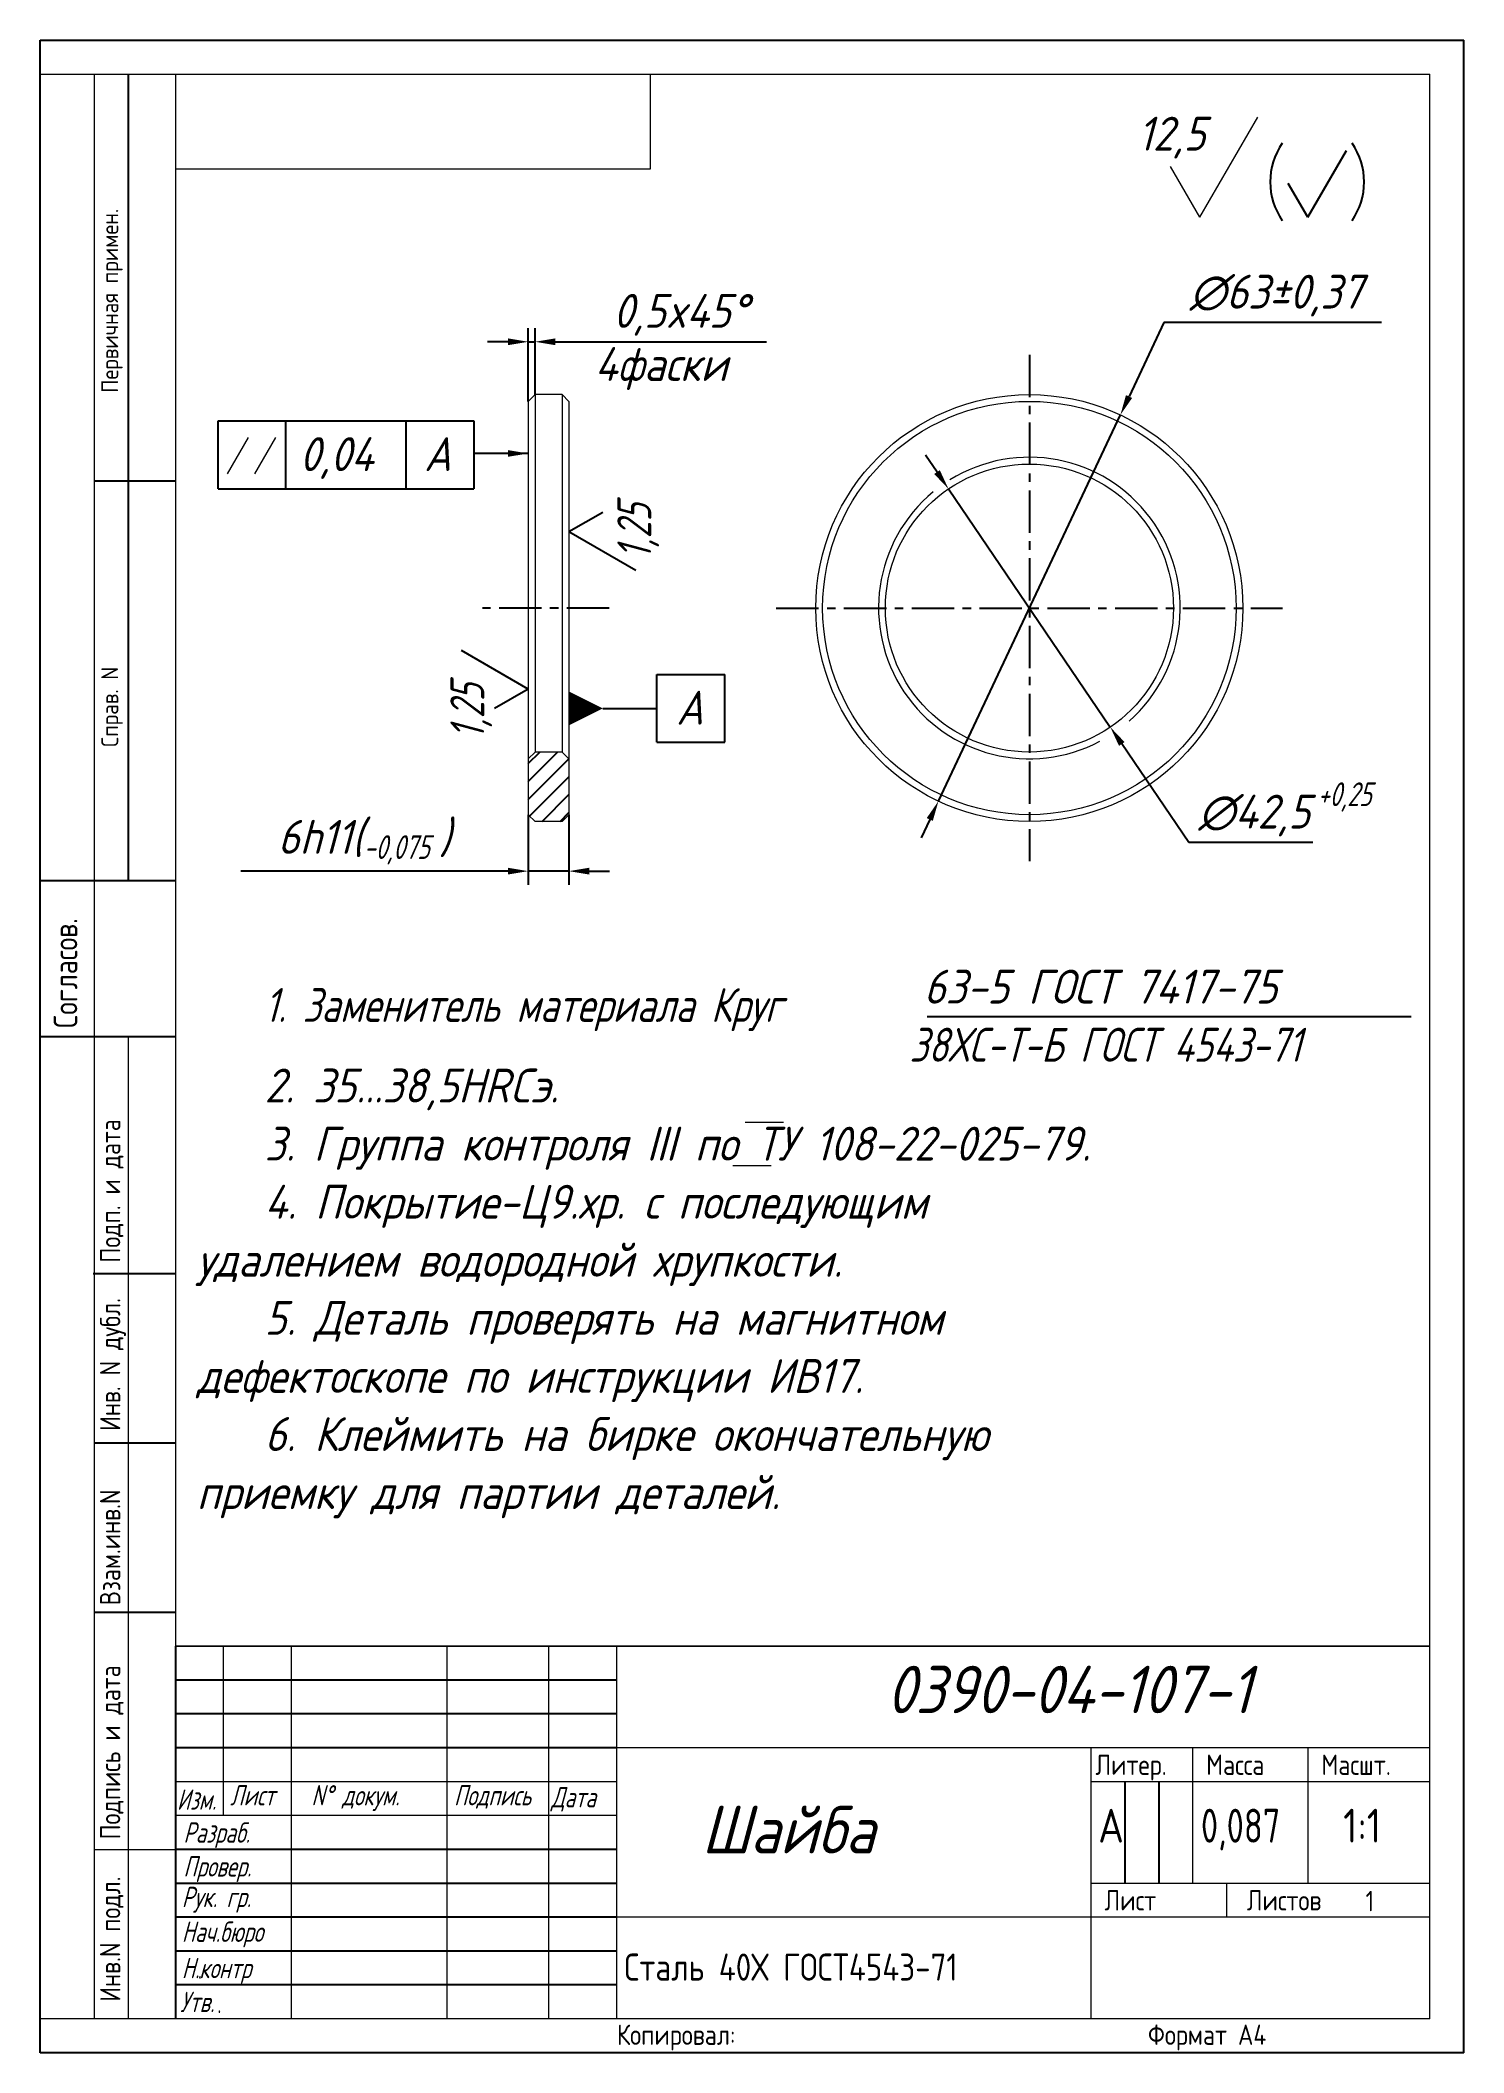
# Model space of a CAD drawing. Extents: x 2248 to 2458, y 0 to 297.
import ezdxf

# ---------------------------------------------------------------- set-up
doc = ezdxf.new("R2010")
doc.units = 0
doc.header["$MEASUREMENT"] = 0
doc.linetypes.add('CENTER', pattern=[2, 1.25, -0.25, 0.25, -0.25])
doc.layers.get('0').update_dxf_attribs({"linetype": 'CONTINUOUS'})
doc.layers.get('DEFPOINTS').update_dxf_attribs({"linetype": 'CONTINUOUS'})
doc.layers.add('TOST', color=110, linetype='CONTINUOUS', lineweight=20)
doc.styles.get("Standard").update_dxf_attribs({"font": 'simplex.shx', "width": 0.85, "oblique": 15, "height": 5})
doc.dimstyles.get("Standard").update_dxf_attribs({"dimtxt": 5, "dimasz": 3, "dimexe": 2, "dimexo": 0, "dimgap": 1, "dimtad": 1, "dimdec": 0, "dimdsep": 46, "dimlunit": 6, "dimtxsty": 'STANDARD', "dimcen": 0.09, "dimclrt": 7, "dimadec": 0, "dimazin": 0, "dimtfac": 1, "dimtdec": 0, "dimtmove": 0, "dimatfit": 3, "dimfxl": 1, "dimtolj": 1, "dimtzin": 0, "dimarcsym": 0})

# ---------------------------------------------------------------- blocks, each defined once
blk = doc.blocks.new('*D76')
at = {"color": 0, "lineweight": -2, "transparency": 16777216}
for p, q in [((2316.55, 252.5), (2313.55, 252.5)), ((2319.55, 243.71), (2319.55, 254.5)), ((2319.55, 252.5), (2320.55, 252.5)), ((2320.55, 244.71), (2320.55, 254.5)), ((2323.55, 252.5), (2354.68, 252.5))]:
    blk.add_line(p, q, dxfattribs=at)
at = {"color": 0, "transparency": 16777216}
for points in [[(2316.55, 253), (2316.55, 252), (2319.55, 252.5)], [(2323.55, 253), (2323.55, 252), (2320.55, 252.5)]]:
    blk.add_solid(points, dxfattribs=at)
at = {"layer": 'DEFPOINTS', "color": 0, "transparency": 16777216}
for p in [(2320.55, 252.5), (2319.55, 243.71), (2320.55, 244.71)]:
    blk.add_point(p, dxfattribs=at)
at = {"color": 7, "transparency": 16777216, "insert": (2342.01, 256.48), "char_height": 5, "attachment_point": 5}
blk.add_mtext('\\A1;0,5x45%%d', dxfattribs=at)
blk = doc.blocks.new('*D77')
at = {"color": 0, "lineweight": -2, "transparency": 16777216}
for p, q in [((2319.55, 182.71), (2319.55, 172.38)), ((2325.55, 182.71), (2325.55, 172.38)), ((2316.55, 174.38), (2277.13, 174.38)), ((2325.55, 174.38), (2319.55, 174.38)), ((2328.55, 174.38), (2331.55, 174.38))]:
    blk.add_line(p, q, dxfattribs=at)
at = {"color": 0, "transparency": 16777216}
for points in [[(2316.55, 174.88), (2316.55, 173.88), (2319.55, 174.38)], [(2328.55, 174.88), (2328.55, 173.88), (2325.55, 174.38)]]:
    blk.add_solid(points, dxfattribs=at)
at = {"layer": 'DEFPOINTS', "color": 0, "transparency": 16777216}
for p in [(2319.55, 182.71), (2325.55, 182.71), (2325.55, 174.38)]:
    blk.add_point(p, dxfattribs=at)
at = {"color": 7, "transparency": 16777216, "insert": (2295.34, 179.19), "char_height": 5, "attachment_point": 5}
blk.add_mtext('\\A1;6h11(    )', dxfattribs=at)
blk = doc.blocks.new('*D78')
at = {"color": 0, "lineweight": -2, "transparency": 16777216}
for p, q in [((2413.33, 255.33), (2408.19, 244.42)), ((2445.42, 255.33), (2413.33, 255.33)), ((2380.06, 184.71), (2406.91, 241.71)), ((2378.78, 182), (2377.5, 179.29))]:
    blk.add_line(p, q, dxfattribs=at)
at = {"color": 0, "transparency": 16777216}
for points in [[(2407.73, 244.63), (2408.64, 244.21), (2406.91, 241.71)], [(2378.33, 182.21), (2379.23, 181.79), (2380.06, 184.71)]]:
    blk.add_solid(points, dxfattribs=at)
at = {"layer": 'DEFPOINTS', "color": 0, "transparency": 16777216}
for p in [(2406.91, 241.71), (2380.06, 184.71)]:
    blk.add_point(p, dxfattribs=at)
at = {"color": 7, "transparency": 16777216, "insert": (2429.87, 259.31), "char_height": 5, "attachment_point": 5}
blk.add_mtext('\\A1;∅63%%p0,37', dxfattribs=at)
blk = doc.blocks.new('*D79')
at = {"color": 0, "lineweight": -2, "transparency": 16777216}
for p, q in [((2379.86, 233.27), (2378.17, 235.75)), ((2381.54, 230.79), (2405.42, 195.63)), ((2416.99, 178.6), (2407.11, 193.15)), ((2435.32, 178.6), (2416.99, 178.6))]:
    blk.add_line(p, q, dxfattribs=at)
at = {"color": 0, "transparency": 16777216}
for points in [[(2380.27, 233.55), (2379.44, 232.99), (2381.54, 230.79)], [(2407.52, 193.43), (2406.7, 192.87), (2405.42, 195.63)]]:
    blk.add_solid(points, dxfattribs=at)
at = {"layer": 'DEFPOINTS', "color": 0, "transparency": 16777216}
for p in [(2381.54, 230.79), (2405.42, 195.63)]:
    blk.add_point(p, dxfattribs=at)
at = {"color": 7, "transparency": 16777216, "insert": (2426.65, 182.58), "char_height": 5, "attachment_point": 5}
blk.add_mtext('\\A1;∅42,5', dxfattribs=at)

msp = doc.modelspace()

# ---------------------------------------------------------------- hatches: boundary and pattern name
h = msp.add_hatch()
h.set_pattern_fill('ANSI31', scale=15, style=0)
h.paths.add_polyline_path([(2324.55, 181.71), (2325.55, 182.71), (2325.55, 190.96), (2324.55, 191.96), (2320.55, 191.96), (2319.55, 190.96), (2319.55, 182.71), (2320.55, 181.71)])

# ---------------------------------------------------------------- linework, layer by layer
at = {"color": 7}
for p, q in [((2247.56, 297), (2457.56, 297)), ((2247.56, 0), (2247.56, 297)), ((2457.56, 0), (2457.56, 297)), ((2260.56, 173), (2260.56, 292)), ((2434.55, 270.88), (2440.24, 280.74)), ((2434.55, 270.88), (2431.66, 275.88)), ((2273.8, 230.82), (2273.8, 240.82)), ((2273.8, 240.82), (2301.52, 240.82)), ((2283.8, 230.82), (2283.8, 240.82)), ((2301.52, 230.82), (2301.52, 240.82)), ((2301.52, 240.82), (2311.52, 240.82)), ((2311.52, 240.82), (2311.52, 230.82)), ((2255.56, 232), (2267.56, 232)), ((2273.8, 230.82), (2311.52, 230.82)), ((2325.55, 224.48), (2330.55, 227.37)), ((2325.55, 224.48), (2335.41, 218.79)), ((2319.55, 201.25), (2309.7, 206.94)), ((2338.53, 193.4), (2338.53, 203.4)), ((2338.53, 203.4), (2348.53, 203.4)), ((2348.53, 193.4), (2348.53, 203.4)), ((2319.55, 201.25), (2314.55, 198.36)), ((2330.55, 198.4), (2338.53, 198.4)), ((2338.53, 193.4), (2348.53, 193.4)), ((2247.56, 173), (2267.56, 173)), ((2378.42, 152.91), (2449.82, 152.91)), ((2247.56, 150), (2267.56, 150)), ((2255.37, 115), (2267.56, 115)), ((2255.56, 90), (2267.56, 90)), ((2255.56, 65), (2267.56, 65)), ((2267.56, 5), (2267.56, 60)), ((2332.56, 55), (2267.56, 55)), ((2332.56, 50), (2267.56, 50)), ((2332.56, 45), (2267.56, 45)), ((2407.56, 40), (2407.56, 25)), ((2412.56, 40), (2412.56, 25)), ((2332.56, 30), (2267.56, 30)), ((2332.56, 25), (2267.56, 25)), ((2332.56, 20), (2267.56, 20)), ((2332.56, 15), (2267.56, 15)), ((2332.56, 10), (2267.56, 10)), ((2457.56, 0), (2247.56, 0))]:
    msp.add_line(p, q, dxfattribs=at)
at = {"color": 7, "linetype": 'CENTER', "ltscale": 5}
for p, q in [((2393.48, 250.57), (2393.48, 175.85)), ((2331.49, 213.21), (2312.81, 213.21)), ((2356.13, 213.21), (2430.84, 213.21))]:
    msp.add_line(p, q, dxfattribs=at)
at = {"color": 7}
msp.add_lwpolyline([(2325.55, 198.4, 5, 0, 0), (2330.55, 198.4, 0, 0, 0)], format="xyseb", dxfattribs=at)
for centre, start, end in [((2439.09, 276.09), 145.452, 214.548), ((2432.78, 276.09), 325.452, 34.548)]:
    msp.add_arc(centre, 10.08, start, end, dxfattribs=at)
at = {"layer": 'TOST', "color": 7}
for p, q in [((2247.56, 292), (2452.56, 292)), ((2255.56, 5), (2255.56, 292)), ((2267.56, 5), (2267.56, 292)), ((2337.56, 278), (2337.56, 292)), ((2452.56, 5), (2452.56, 292)), ((2418.63, 270.88), (2427.16, 285.66)), ((2267.56, 278), (2337.56, 278)), ((2418.63, 270.88), (2414.3, 278.38)), ((2319.55, 243.71), (2320.55, 244.71)), ((2319.55, 243.71), (2319.55, 190.96)), ((2324.55, 244.71), (2320.55, 244.71)), ((2320.55, 244.71), (2320.55, 191.96)), ((2324.55, 244.71), (2325.55, 243.71)), ((2324.55, 244.71), (2324.55, 191.96)), ((2325.55, 243.71), (2325.55, 190.96)), ((2275.19, 233.02), (2278.29, 238.38)), ((2279.23, 233.02), (2282.33, 238.38)), ((2319.55, 190.96), (2320.55, 191.96)), ((2319.55, 190.96), (2319.55, 182.71)), ((2324.55, 191.96), (2320.55, 191.96)), ((2324.55, 191.96), (2325.55, 190.96)), ((2325.55, 190.96), (2325.55, 182.71)), ((2319.55, 182.71), (2320.55, 181.71)), ((2324.55, 181.71), (2320.55, 181.71)), ((2324.55, 181.71), (2325.55, 182.71)), ((2260.56, 5), (2260.56, 150)), ((2351.56, 137.31), (2357.22, 137.31)), ((2349.73, 130.94), (2355.39, 130.94)), ((2267.56, 60), (2452.56, 60)), ((2452.56, 60), (2267.56, 60)), ((2267.56, 60), (2267.56, 5)), ((2274.56, 60), (2274.56, 35)), ((2284.56, 60), (2284.56, 5)), ((2307.56, 60), (2307.56, 5)), ((2322.56, 60), (2322.56, 5)), ((2332.56, 60), (2332.56, 5)), ((2452.56, 45), (2332.56, 45)), ((2402.56, 45), (2402.56, 5)), ((2417.56, 45), (2417.56, 25)), ((2434.56, 45), (2434.56, 25)), ((2332.56, 40), (2267.56, 40)), ((2452.56, 40), (2402.56, 40)), ((2332.56, 35), (2267.56, 35)), ((2255.56, 30), (2267.56, 30)), ((2452.56, 25), (2402.56, 25)), ((2422.56, 25), (2422.56, 20)), ((2452.56, 20), (2332.56, 20)), ((2452.56, 5), (2247.56, 5))]:
    msp.add_line(p, q, dxfattribs=at)
for radius in [31.5, 30.5, 21.25]:
    msp.add_circle((2393.48, 213.21), radius, dxfattribs=at)
for start, end in [(311.3434, 121.8189), (129.5932, 297.8882)]:
    msp.add_arc((2393.48, 213.21), 22.25, start, end, dxfattribs=at)

# ---------------------------------------------------------------- texts
at = {"color": 7}
for s, height, width, p in [('Первичная примен.', 2.5, 0.85, (2259.06, 244.97)), ('Справ. N', 2.5, 0.85, (2259.06, 192.71)), ('Согласов.', 3.5, 0.8, (2253.03, 151.22)), ('Подп. и дата', 3, 0.8, (2259.37, 116.6)), ('Инв. N дубл.', 3, 0.8, (2259.37, 91.76)), ('Взам.инв.N', 3, 0.8, (2259.37, 66.03)), ('Подпись и дата', 3, 0.8, (2259.37, 31.48)), ('Инв.N подл.', 3, 0.8, (2259.37, 7.52))]:
    msp.add_text(s, height=height, rotation=90, dxfattribs=dict(at, width=width)).set_placement(p)
at = {"color": 7, "oblique": 15, "width": 0.7}
for s, p in [('Изм.', (2267.72, 35.87)), ('Лист', (2275.56, 36.5)), ('N%%d докум.', (2287.56, 36.5)), ('Подпись', (2308.6, 36.5)), ('Дата', (2322.93, 36.22)), ('Разраб.', (2268.68, 31)), ('Провер.', (2268.68, 26)), ('Рук. гр.', (2268.44, 21.49)), ('Нач.бюро', (2268.44, 16.36)), ('Н.контр', (2268.44, 11)), ('Утв.', (2268.2, 6))]:
    msp.add_text(s, height=3, dxfattribs=at).set_placement(p)
at = {"color": 7, "width": 0.7}
for p in [(2270.79, 10.91), (2273.66, 5.85)]:
    msp.add_text('.', height=3, dxfattribs=at).set_placement(p)
at = {"layer": 'TOST', "color": 7, "oblique": 15}
for s, height, width, p in [('12,5', 5, 0.85, (2409.48, 280.71)), ('4фаски', 5, 0.85, (2329.36, 246.72)), ('0,04', 5, 0.85, (2285.82, 233.42)), ('A', 5, 0.85, (2304.19, 233.42)), ('A', 5, 0.85, (2341.39, 196)), ('+0,25', 3.5, 0.7, (2436, 183.98)), ('-0,075', 3.5, 0.7, (2295.26, 176.18)), ('63-5 ГОСТ 7417-75', 5, 0.85, (2377.91, 154.83)), ('1. Заменитель материала Круг', 5, 0.75, (2280.66, 152.13)), ('38ХС-Т-Б ГОСТ 4543-71', 5, 0.75, (2375.79, 146.26)), ('2. 35...38,5HRCэ.', 5, 0.85, (2280.66, 140.24)), ('3. Группа контроля III по ТУ 108-22-025-79.', 5, 0.85, (2280.66, 131.66)), ('4. Покрытие-Ц9.хр. с последующим', 5, 0.85, (2280.66, 123.09)), ('удалением водородной хрупкости.', 5, 0.85, (2270.66, 114.52)), ('5. Деталь проверять на магнитном', 5, 0.85, (2280.66, 105.95)), ('дефектоскопе по инструкции ИВ17.', 5, 0.85, (2270.66, 97.38)), ('6. Клеймить на бирке окончательную', 5, 0.85, (2280.66, 88.81)), ('приемку для партии деталей.', 5, 0.85, (2270.66, 80.24)), ('0390-04-107-1', 7, 0.85, (2372.42, 50.11)), ('Шайба', 7, 0.85, (2345.13, 29.42))]:
    msp.add_text(s, height=height, dxfattribs=dict(at, width=width)).set_placement(p)
at = {"layer": 'TOST', "color": 7, "oblique": 15, "width": 0.7}
for p in [(2337.69, 220.42), (2313.06, 193.86)]:
    msp.add_text('1,25', height=5, rotation=90, dxfattribs=at).set_placement(p)
at = {"layer": 'TOST', "color": 7}
for s, height, width, p in [('Литер.', 3, 0.81, (2403.22, 41)), ('Масса', 3, 0.81, (2419.56, 41)), ('Масшт.', 3, 0.81, (2436.56, 41)), ('А', 5, 0.81, (2403.63, 31.01)), ('0,087', 5, 0.71, (2418.79, 31.01)), ('1:1', 5, 0.81, (2439.77, 31.01)), ('Лист', 3, 0.81, (2404.56, 21)), ('Листов', 3, 0.81, (2425.56, 21)), ('1', 3, 0.81, (2443.07, 20.88)), ('Сталь 40Х ГОСТ4543-71', 4, 0.8, (2333.73, 10.64)), ('Копировал:', 3, 0.81, (2332.64, 1.16)), ('Формат А4', 3, 0.81, (2410.97, 1.16))]:
    msp.add_text(s, height=height, dxfattribs=dict(at, width=width)).set_placement(p)

# ---------------------------------------------------------------- dimensions: what is measured, and where the dimension line sits
at = {"color": 7}
dim = msp.add_diameter_dim_2p(p1=(2380.06, 184.71), p2=(2406.91, 241.71), text='<>%%p0,37', dimstyle='STANDARD', override={"dimtih": 1, "dimtoh": 1}, dxfattribs=at)
dim.commit()
dim.dimension.update_dxf_attribs({"geometry": '*D78', "text_midpoint": (2429.87, 255.33), "dimtype": 163})
dim = msp.add_linear_dim(base=(2320.55, 252.5), p1=(2319.55, 243.71), p2=(2320.55, 244.71), text='<>x45%%d', dimstyle='STANDARD', override={"dimdec": 1, "dimlfac": 0.5}, dxfattribs=at)
dim.commit()
dim.dimension.update_dxf_attribs({"geometry": '*D76', "text_midpoint": (2342.01, 252.5), "dimtype": 160})
dim = msp.add_diameter_dim_2p(p1=(2381.54, 230.79), p2=(2405.42, 195.63), dimstyle='STANDARD', override={"dimtih": 1, "dimtoh": 1, "dimdec": 1}, dxfattribs=at)
dim.commit()
dim.dimension.update_dxf_attribs({"geometry": '*D79', "text_midpoint": (2426.65, 178.6), "dimtype": 163})
dim = msp.add_linear_dim(base=(2325.55, 174.38), p1=(2319.55, 182.71), p2=(2325.55, 182.71), text='<>h11(    )', dimstyle='STANDARD', dxfattribs=at)
dim.commit()
dim.dimension.update_dxf_attribs({"geometry": '*D77', "text_midpoint": (2295.34, 174.38), "dimtype": 160})

# ---------------------------------------------------------------- leaders
msp.add_leader([(2319.55, 236.02), (2311.52, 236.02)], dimstyle='STANDARD', dxfattribs=at)

doc.saveas('drawing.dxf')
